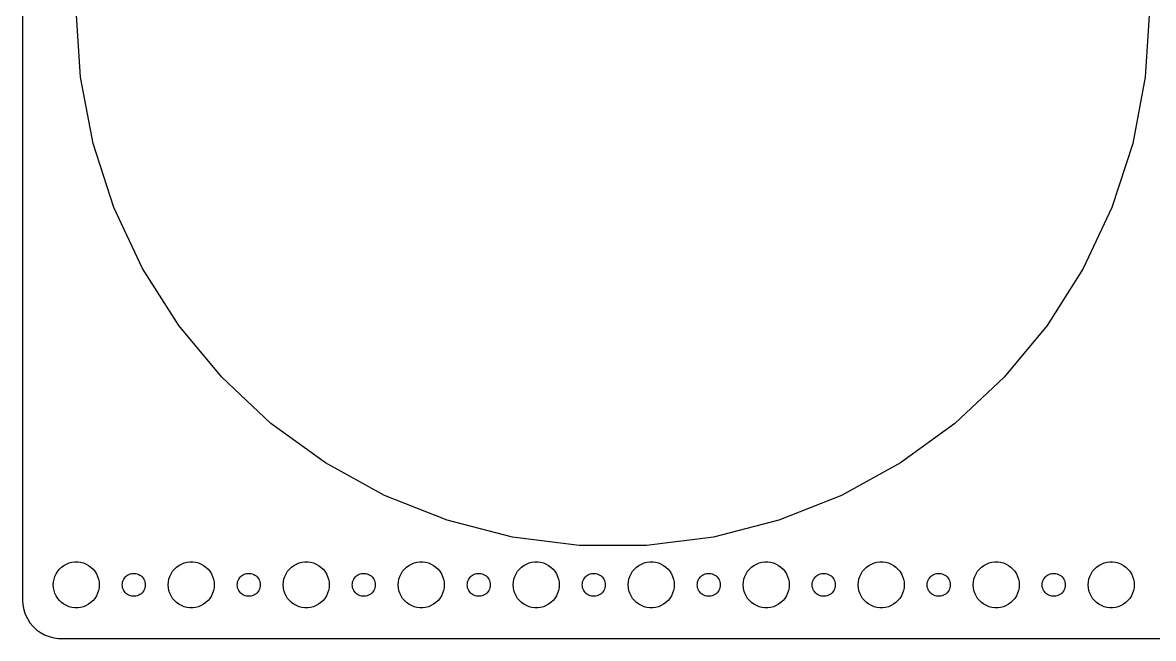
# Model space of a CAD drawing. Header units: metres. Extents: x -150 to 150, y -82 to 82.
# Drawn here: x -149.5 to -2, y -82 to -1.6 of the extents above; entities that cross this region are included whole.
import ezdxf

# ---------------------------------------------------------------- set-up
doc = ezdxf.new("R2010")
doc.units = ezdxf.units.M

msp = doc.modelspace()

# ---------------------------------------------------------------- linework, layer by layer
for p, q in [((-149.5, 77), (-149.5, -77)), ((-141.948, -8.77332), (-142.5, 0)), ((-2.5, 0), (-3.05196, -8.77332)), ((-140.301, -17.4083), (-141.948, -8.77332)), ((-3.05196, -8.77332), (-4.69917, -17.4083)), ((-137.584, -25.7687), (-140.301, -17.4083)), ((-4.69917, -17.4083), (-7.41563, -25.7687)), ((-133.841, -33.7227), (-137.584, -25.7687)), ((-7.41563, -25.7687), (-11.1585, -33.7227)), ((-129.131, -41.145), (-133.841, -33.7227)), ((-11.1585, -33.7227), (-15.8688, -41.145)), ((-123.528, -47.9183), (-129.131, -41.145)), ((-15.8688, -41.145), (-21.4722, -47.9183)), ((-117.12, -53.9359), (-123.528, -47.9183)), ((-21.4722, -47.9183), (-27.8803, -53.9359)), ((-110.008, -59.103), (-117.12, -53.9359)), ((-27.8803, -53.9359), (-34.9921, -59.103)), ((-102.305, -63.3379), (-110.008, -59.103)), ((-34.9921, -59.103), (-42.6954, -63.3379)), ((-94.1312, -66.574), (-102.305, -63.3379)), ((-42.6954, -63.3379), (-50.8688, -66.574)), ((-85.6167, -68.7601), (-94.1312, -66.574)), ((-50.8688, -66.574), (-59.3833, -68.7601)), ((-76.8953, -69.8619), (-85.6167, -68.7601)), ((-59.3833, -68.7601), (-68.1047, -69.8619)), ((-68.1047, -69.8619), (-76.8953, -69.8619)), ((-143.777, -72.2855), (-143.427, -72.1468)), ((-143.427, -72.1468), (-143.062, -72.0531)), ((-143.062, -72.0531), (-142.688, -72.0059)), ((-142.688, -72.0059), (-142.312, -72.0059)), ((-142.312, -72.0059), (-141.938, -72.0531)), ((-141.938, -72.0531), (-141.573, -72.1468)), ((-141.573, -72.1468), (-141.223, -72.2855)), ((-128.777, -72.2855), (-128.427, -72.1468)), ((-128.427, -72.1468), (-128.062, -72.0531)), ((-128.062, -72.0531), (-127.688, -72.0059)), ((-127.688, -72.0059), (-127.312, -72.0059)), ((-127.312, -72.0059), (-126.938, -72.0531)), ((-126.938, -72.0531), (-126.573, -72.1468)), ((-126.573, -72.1468), (-126.223, -72.2855)), ((-113.777, -72.2855), (-113.427, -72.1468)), ((-113.427, -72.1468), (-113.062, -72.0531)), ((-113.062, -72.0531), (-112.688, -72.0059)), ((-112.688, -72.0059), (-112.312, -72.0059)), ((-112.312, -72.0059), (-111.938, -72.0531)), ((-111.938, -72.0531), (-111.573, -72.1468)), ((-111.573, -72.1468), (-111.223, -72.2855)), ((-98.7773, -72.2855), (-98.427, -72.1468)), ((-98.427, -72.1468), (-98.0621, -72.0531)), ((-98.0621, -72.0531), (-97.6884, -72.0059)), ((-97.6884, -72.0059), (-97.3116, -72.0059)), ((-97.3116, -72.0059), (-96.9379, -72.0531)), ((-96.9379, -72.0531), (-96.573, -72.1468)), ((-96.573, -72.1468), (-96.2227, -72.2855)), ((-83.7773, -72.2855), (-83.427, -72.1468)), ((-83.427, -72.1468), (-83.0621, -72.0531)), ((-83.0621, -72.0531), (-82.6884, -72.0059)), ((-82.6884, -72.0059), (-82.3116, -72.0059)), ((-82.3116, -72.0059), (-81.9379, -72.0531)), ((-81.9379, -72.0531), (-81.573, -72.1468)), ((-81.573, -72.1468), (-81.2227, -72.2855)), ((-68.7773, -72.2855), (-68.427, -72.1468)), ((-68.427, -72.1468), (-68.0621, -72.0531)), ((-68.0621, -72.0531), (-67.6884, -72.0059)), ((-67.6884, -72.0059), (-67.3116, -72.0059)), ((-67.3116, -72.0059), (-66.9379, -72.0531)), ((-66.9379, -72.0531), (-66.573, -72.1468)), ((-66.573, -72.1468), (-66.2227, -72.2855)), ((-53.7773, -72.2855), (-53.427, -72.1468)), ((-53.427, -72.1468), (-53.0621, -72.0531)), ((-53.0621, -72.0531), (-52.6884, -72.0059)), ((-52.6884, -72.0059), (-52.3116, -72.0059)), ((-52.3116, -72.0059), (-51.9379, -72.0531)), ((-51.9379, -72.0531), (-51.5729, -72.1468)), ((-51.5729, -72.1468), (-51.2227, -72.2855)), ((-38.7773, -72.2855), (-38.427, -72.1468)), ((-38.427, -72.1468), (-38.0621, -72.0531)), ((-38.0621, -72.0531), (-37.6884, -72.0059)), ((-37.6884, -72.0059), (-37.3116, -72.0059)), ((-37.3116, -72.0059), (-36.9379, -72.0531)), ((-36.9379, -72.0531), (-36.5729, -72.1468)), ((-36.5729, -72.1468), (-36.2227, -72.2855)), ((-23.7773, -72.2855), (-23.427, -72.1468)), ((-23.427, -72.1468), (-23.0621, -72.0531)), ((-23.0621, -72.0531), (-22.6884, -72.0059)), ((-22.6884, -72.0059), (-22.3116, -72.0059)), ((-22.3116, -72.0059), (-21.9379, -72.0531)), ((-21.9379, -72.0531), (-21.5729, -72.1468)), ((-21.5729, -72.1468), (-21.2227, -72.2855)), ((-8.77733, -72.2855), (-8.42705, -72.1468)), ((-8.42705, -72.1468), (-8.06213, -72.0531)), ((-8.06213, -72.0531), (-7.68837, -72.0059)), ((-7.68837, -72.0059), (-7.31161, -72.0059)), ((-7.31161, -72.0059), (-6.93785, -72.0531)), ((-6.93785, -72.0531), (-6.57294, -72.1468)), ((-6.57294, -72.1468), (-6.22266, -72.2855)), ((-145.289, -73.8956), (-145.129, -73.5547)), ((-145.129, -73.5547), (-144.927, -73.2366)), ((-144.927, -73.2366), (-144.687, -72.9464)), ((-144.687, -72.9464), (-144.412, -72.6885)), ((-144.412, -72.6885), (-144.107, -72.467)), ((-144.107, -72.467), (-143.777, -72.2855)), ((-141.223, -72.2855), (-140.893, -72.467)), ((-140.893, -72.467), (-140.588, -72.6885)), ((-140.588, -72.6885), (-140.313, -72.9464)), ((-140.313, -72.9464), (-140.073, -73.2366)), ((-140.073, -73.2366), (-139.871, -73.5547)), ((-139.871, -73.5547), (-139.711, -73.8956)), ((-135.956, -73.8442), (-135.804, -73.7335)), ((-135.804, -73.7335), (-135.639, -73.6428)), ((-135.639, -73.6428), (-135.464, -73.5734)), ((-135.464, -73.5734), (-135.281, -73.5266)), ((-135.281, -73.5266), (-135.094, -73.503)), ((-135.094, -73.503), (-134.906, -73.503)), ((-134.906, -73.503), (-134.719, -73.5266)), ((-134.719, -73.5266), (-134.536, -73.5734)), ((-134.536, -73.5734), (-134.361, -73.6428)), ((-134.361, -73.6428), (-134.196, -73.7335)), ((-134.196, -73.7335), (-134.044, -73.8442)), ((-130.289, -73.8956), (-130.129, -73.5547)), ((-130.129, -73.5547), (-129.927, -73.2366)), ((-129.927, -73.2366), (-129.687, -72.9464)), ((-129.687, -72.9464), (-129.412, -72.6885)), ((-129.412, -72.6885), (-129.107, -72.467)), ((-129.107, -72.467), (-128.777, -72.2855)), ((-126.223, -72.2855), (-125.893, -72.467)), ((-125.893, -72.467), (-125.588, -72.6885)), ((-125.588, -72.6885), (-125.313, -72.9464)), ((-125.313, -72.9464), (-125.073, -73.2366)), ((-125.073, -73.2366), (-124.871, -73.5547)), ((-124.871, -73.5547), (-124.711, -73.8956)), ((-120.956, -73.8442), (-120.804, -73.7335)), ((-120.804, -73.7335), (-120.639, -73.6428)), ((-120.639, -73.6428), (-120.464, -73.5734)), ((-120.464, -73.5734), (-120.281, -73.5266)), ((-120.281, -73.5266), (-120.094, -73.503)), ((-120.094, -73.503), (-119.906, -73.503)), ((-119.906, -73.503), (-119.719, -73.5266)), ((-119.719, -73.5266), (-119.536, -73.5734)), ((-119.536, -73.5734), (-119.361, -73.6428)), ((-119.361, -73.6428), (-119.196, -73.7335)), ((-119.196, -73.7335), (-119.044, -73.8442)), ((-115.289, -73.8956), (-115.129, -73.5547)), ((-115.129, -73.5547), (-114.927, -73.2366)), ((-114.927, -73.2366), (-114.687, -72.9464)), ((-114.687, -72.9464), (-114.412, -72.6885)), ((-114.412, -72.6885), (-114.107, -72.467)), ((-114.107, -72.467), (-113.777, -72.2855)), ((-111.223, -72.2855), (-110.893, -72.467)), ((-110.893, -72.467), (-110.588, -72.6885)), ((-110.588, -72.6885), (-110.313, -72.9464)), ((-110.313, -72.9464), (-110.073, -73.2366)), ((-110.073, -73.2366), (-109.871, -73.5547)), ((-109.871, -73.5547), (-109.711, -73.8956)), ((-105.956, -73.8442), (-105.804, -73.7335)), ((-105.804, -73.7335), (-105.639, -73.6428)), ((-105.639, -73.6428), (-105.464, -73.5734)), ((-105.464, -73.5734), (-105.281, -73.5266)), ((-105.281, -73.5266), (-105.094, -73.503)), ((-105.094, -73.503), (-104.906, -73.503)), ((-104.906, -73.503), (-104.719, -73.5266)), ((-104.719, -73.5266), (-104.536, -73.5734)), ((-104.536, -73.5734), (-104.361, -73.6428)), ((-104.361, -73.6428), (-104.196, -73.7335)), ((-104.196, -73.7335), (-104.044, -73.8442)), ((-100.289, -73.8956), (-100.129, -73.5547)), ((-100.129, -73.5547), (-99.927, -73.2366)), ((-99.927, -73.2366), (-99.6869, -72.9464)), ((-99.6869, -72.9464), (-99.4123, -72.6885)), ((-99.4123, -72.6885), (-99.1075, -72.467)), ((-99.1075, -72.467), (-98.7773, -72.2855)), ((-96.2227, -72.2855), (-95.8925, -72.467)), ((-95.8925, -72.467), (-95.5877, -72.6885)), ((-95.5877, -72.6885), (-95.3131, -72.9464)), ((-95.3131, -72.9464), (-95.073, -73.2366)), ((-95.073, -73.2366), (-94.8711, -73.5547)), ((-94.8711, -73.5547), (-94.7107, -73.8956)), ((-90.9561, -73.8442), (-90.8037, -73.7335)), ((-90.8037, -73.7335), (-90.6387, -73.6428)), ((-90.6387, -73.6428), (-90.4635, -73.5734)), ((-90.4635, -73.5734), (-90.2811, -73.5266)), ((-90.2811, -73.5266), (-90.0942, -73.503)), ((-90.0942, -73.503), (-89.9058, -73.503)), ((-89.9058, -73.503), (-89.7189, -73.5266)), ((-89.7189, -73.5266), (-89.5365, -73.5734)), ((-89.5365, -73.5734), (-89.3613, -73.6428)), ((-89.3613, -73.6428), (-89.1963, -73.7335)), ((-89.1963, -73.7335), (-89.0439, -73.8442)), ((-85.2893, -73.8956), (-85.1289, -73.5547)), ((-85.1289, -73.5547), (-84.927, -73.2366)), ((-84.927, -73.2366), (-84.6869, -72.9464)), ((-84.6869, -72.9464), (-84.4123, -72.6885)), ((-84.4123, -72.6885), (-84.1075, -72.467)), ((-84.1075, -72.467), (-83.7773, -72.2855)), ((-81.2227, -72.2855), (-80.8925, -72.467)), ((-80.8925, -72.467), (-80.5877, -72.6885)), ((-80.5877, -72.6885), (-80.3131, -72.9464)), ((-80.3131, -72.9464), (-80.073, -73.2366)), ((-80.073, -73.2366), (-79.8711, -73.5547)), ((-79.8711, -73.5547), (-79.7107, -73.8956)), ((-75.9561, -73.8442), (-75.8037, -73.7335)), ((-75.8037, -73.7335), (-75.6387, -73.6428)), ((-75.6387, -73.6428), (-75.4635, -73.5734)), ((-75.4635, -73.5734), (-75.2811, -73.5266)), ((-75.2811, -73.5266), (-75.0942, -73.503)), ((-75.0942, -73.503), (-74.9058, -73.503)), ((-74.9058, -73.503), (-74.7189, -73.5266)), ((-74.7189, -73.5266), (-74.5365, -73.5734)), ((-74.5365, -73.5734), (-74.3613, -73.6428)), ((-74.3613, -73.6428), (-74.1963, -73.7335)), ((-74.1963, -73.7335), (-74.0439, -73.8442)), ((-70.2893, -73.8956), (-70.1289, -73.5547)), ((-70.1289, -73.5547), (-69.927, -73.2366)), ((-69.927, -73.2366), (-69.6869, -72.9464)), ((-69.6869, -72.9464), (-69.4123, -72.6885)), ((-69.4123, -72.6885), (-69.1075, -72.467)), ((-69.1075, -72.467), (-68.7773, -72.2855)), ((-66.2227, -72.2855), (-65.8925, -72.467)), ((-65.8925, -72.467), (-65.5877, -72.6885)), ((-65.5877, -72.6885), (-65.3131, -72.9464)), ((-65.3131, -72.9464), (-65.073, -73.2366)), ((-65.073, -73.2366), (-64.8711, -73.5547)), ((-64.8711, -73.5547), (-64.7107, -73.8956)), ((-60.9561, -73.8442), (-60.8037, -73.7335)), ((-60.8037, -73.7335), (-60.6387, -73.6428)), ((-60.6387, -73.6428), (-60.4635, -73.5734)), ((-60.4635, -73.5734), (-60.2811, -73.5266)), ((-60.2811, -73.5266), (-60.0942, -73.503)), ((-60.0942, -73.503), (-59.9058, -73.503)), ((-59.9058, -73.503), (-59.7189, -73.5266)), ((-59.7189, -73.5266), (-59.5365, -73.5734)), ((-59.5365, -73.5734), (-59.3613, -73.6428)), ((-59.3613, -73.6428), (-59.1963, -73.7335)), ((-59.1963, -73.7335), (-59.0439, -73.8442)), ((-55.2893, -73.8956), (-55.1289, -73.5547)), ((-55.1289, -73.5547), (-54.927, -73.2366)), ((-54.927, -73.2366), (-54.6869, -72.9464)), ((-54.6869, -72.9464), (-54.4123, -72.6885)), ((-54.4123, -72.6885), (-54.1075, -72.467)), ((-54.1075, -72.467), (-53.7773, -72.2855)), ((-51.2227, -72.2855), (-50.8925, -72.467)), ((-50.8925, -72.467), (-50.5877, -72.6885)), ((-50.5877, -72.6885), (-50.3131, -72.9464)), ((-50.3131, -72.9464), (-50.0729, -73.2366)), ((-50.0729, -73.2366), (-49.8711, -73.5547)), ((-49.8711, -73.5547), (-49.7107, -73.8956)), ((-45.9561, -73.8442), (-45.8037, -73.7335)), ((-45.8037, -73.7335), (-45.6387, -73.6428)), ((-45.6387, -73.6428), (-45.4635, -73.5734)), ((-45.4635, -73.5734), (-45.2811, -73.5266)), ((-45.2811, -73.5266), (-45.0942, -73.503)), ((-45.0942, -73.503), (-44.9058, -73.503)), ((-44.9058, -73.503), (-44.7189, -73.5266)), ((-44.7189, -73.5266), (-44.5365, -73.5734)), ((-44.5365, -73.5734), (-44.3613, -73.6428)), ((-44.3613, -73.6428), (-44.1963, -73.7335)), ((-44.1963, -73.7335), (-44.0439, -73.8442)), ((-40.2893, -73.8956), (-40.1289, -73.5547)), ((-40.1289, -73.5547), (-39.927, -73.2366)), ((-39.927, -73.2366), (-39.6869, -72.9464)), ((-39.6869, -72.9464), (-39.4123, -72.6885)), ((-39.4123, -72.6885), (-39.1075, -72.467)), ((-39.1075, -72.467), (-38.7773, -72.2855)), ((-36.2227, -72.2855), (-35.8925, -72.467)), ((-35.8925, -72.467), (-35.5877, -72.6885)), ((-35.5877, -72.6885), (-35.3131, -72.9464)), ((-35.3131, -72.9464), (-35.0729, -73.2366)), ((-35.0729, -73.2366), (-34.8711, -73.5547)), ((-34.8711, -73.5547), (-34.7107, -73.8956)), ((-30.9561, -73.8442), (-30.8037, -73.7335)), ((-30.8037, -73.7335), (-30.6387, -73.6428)), ((-30.6387, -73.6428), (-30.4635, -73.5734)), ((-30.4635, -73.5734), (-30.2811, -73.5266)), ((-30.2811, -73.5266), (-30.0942, -73.503)), ((-30.0942, -73.503), (-29.9058, -73.503)), ((-29.9058, -73.503), (-29.7189, -73.5266)), ((-29.7189, -73.5266), (-29.5365, -73.5734)), ((-29.5365, -73.5734), (-29.3613, -73.6428)), ((-29.3613, -73.6428), (-29.1963, -73.7335)), ((-29.1963, -73.7335), (-29.0439, -73.8442)), ((-25.2893, -73.8956), (-25.1289, -73.5547)), ((-25.1289, -73.5547), (-24.927, -73.2366)), ((-24.927, -73.2366), (-24.6869, -72.9464)), ((-24.6869, -72.9464), (-24.4123, -72.6885)), ((-24.4123, -72.6885), (-24.1075, -72.467)), ((-24.1075, -72.467), (-23.7773, -72.2855)), ((-21.2227, -72.2855), (-20.8925, -72.467)), ((-20.8925, -72.467), (-20.5877, -72.6885)), ((-20.5877, -72.6885), (-20.3131, -72.9464)), ((-20.3131, -72.9464), (-20.0729, -73.2366)), ((-20.0729, -73.2366), (-19.8711, -73.5547)), ((-19.8711, -73.5547), (-19.7107, -73.8956)), ((-15.9561, -73.8442), (-15.8037, -73.7335)), ((-15.8037, -73.7335), (-15.6387, -73.6428)), ((-15.6387, -73.6428), (-15.4635, -73.5734)), ((-15.4635, -73.5734), (-15.2811, -73.5266)), ((-15.2811, -73.5266), (-15.0942, -73.503)), ((-15.0942, -73.503), (-14.9058, -73.503)), ((-14.9058, -73.503), (-14.7189, -73.5266)), ((-14.7189, -73.5266), (-14.5365, -73.5734)), ((-14.5365, -73.5734), (-14.3613, -73.6428)), ((-14.3613, -73.6428), (-14.1963, -73.7335)), ((-14.1963, -73.7335), (-14.0439, -73.8442)), ((-10.2893, -73.8956), (-10.1289, -73.5547)), ((-10.1289, -73.5547), (-9.92705, -73.2366)), ((-9.92705, -73.2366), (-9.6869, -72.9464)), ((-9.6869, -72.9464), (-9.41226, -72.6885)), ((-9.41226, -72.6885), (-9.10747, -72.467)), ((-9.10747, -72.467), (-8.77733, -72.2855)), ((-6.22266, -72.2855), (-5.89252, -72.467)), ((-5.89252, -72.467), (-5.58772, -72.6885)), ((-5.58772, -72.6885), (-5.31308, -72.9464)), ((-5.31308, -72.9464), (-5.07294, -73.2366)), ((-5.07294, -73.2366), (-4.87108, -73.5547)), ((-4.87108, -73.5547), (-4.71066, -73.8956)), ((-145.5, -75), (-145.476, -74.624)), ((-145.476, -75.376), (-145.5, -75)), ((-145.476, -74.624), (-145.406, -74.2539)), ((-145.406, -74.2539), (-145.289, -73.8956)), ((-139.711, -73.8956), (-139.594, -74.2539)), ((-139.594, -74.2539), (-139.524, -74.624)), ((-139.524, -74.624), (-139.5, -75)), ((-139.5, -75), (-139.524, -75.376)), ((-136.5, -75), (-136.488, -74.812)), ((-136.488, -75.188), (-136.5, -75)), ((-136.488, -74.812), (-136.453, -74.627)), ((-136.453, -75.373), (-136.488, -75.188)), ((-136.453, -74.627), (-136.395, -74.4478)), ((-136.395, -74.4478), (-136.314, -74.2774)), ((-136.314, -74.2774), (-136.214, -74.1183)), ((-136.214, -74.1183), (-136.093, -73.9732)), ((-136.093, -73.9732), (-135.956, -73.8442)), ((-134.044, -73.8442), (-133.907, -73.9732)), ((-133.907, -73.9732), (-133.786, -74.1183)), ((-133.786, -74.1183), (-133.686, -74.2774)), ((-133.686, -74.2774), (-133.605, -74.4478)), ((-133.605, -74.4478), (-133.547, -74.627)), ((-133.547, -74.627), (-133.512, -74.812)), ((-133.512, -75.188), (-133.547, -75.373)), ((-133.512, -74.812), (-133.5, -75)), ((-133.5, -75), (-133.512, -75.188)), ((-130.5, -75), (-130.476, -74.624)), ((-130.476, -75.376), (-130.5, -75)), ((-130.476, -74.624), (-130.406, -74.2539)), ((-130.406, -74.2539), (-130.289, -73.8956)), ((-124.711, -73.8956), (-124.594, -74.2539)), ((-124.594, -74.2539), (-124.524, -74.624)), ((-124.524, -74.624), (-124.5, -75)), ((-124.5, -75), (-124.524, -75.376)), ((-121.5, -75), (-121.488, -74.812)), ((-121.488, -75.188), (-121.5, -75)), ((-121.488, -74.812), (-121.453, -74.627)), ((-121.453, -75.373), (-121.488, -75.188)), ((-121.453, -74.627), (-121.395, -74.4478)), ((-121.395, -74.4478), (-121.314, -74.2774)), ((-121.314, -74.2774), (-121.214, -74.1183)), ((-121.214, -74.1183), (-121.093, -73.9732)), ((-121.093, -73.9732), (-120.956, -73.8442)), ((-119.044, -73.8442), (-118.907, -73.9732)), ((-118.907, -73.9732), (-118.786, -74.1183)), ((-118.786, -74.1183), (-118.686, -74.2774)), ((-118.686, -74.2774), (-118.605, -74.4478)), ((-118.605, -74.4478), (-118.547, -74.627)), ((-118.547, -74.627), (-118.512, -74.812)), ((-118.512, -75.188), (-118.547, -75.373)), ((-118.512, -74.812), (-118.5, -75)), ((-118.5, -75), (-118.512, -75.188)), ((-115.5, -75), (-115.476, -74.624)), ((-115.476, -75.376), (-115.5, -75)), ((-115.476, -74.624), (-115.406, -74.2539)), ((-115.406, -74.2539), (-115.289, -73.8956)), ((-109.711, -73.8956), (-109.594, -74.2539)), ((-109.594, -74.2539), (-109.524, -74.624)), ((-109.524, -74.624), (-109.5, -75)), ((-109.5, -75), (-109.524, -75.376)), ((-106.5, -75), (-106.488, -74.812)), ((-106.488, -75.188), (-106.5, -75)), ((-106.488, -74.812), (-106.453, -74.627)), ((-106.453, -75.373), (-106.488, -75.188)), ((-106.453, -74.627), (-106.395, -74.4478)), ((-106.395, -74.4478), (-106.314, -74.2774)), ((-106.314, -74.2774), (-106.214, -74.1183)), ((-106.214, -74.1183), (-106.093, -73.9732)), ((-106.093, -73.9732), (-105.956, -73.8442)), ((-104.044, -73.8442), (-103.907, -73.9732)), ((-103.907, -73.9732), (-103.786, -74.1183)), ((-103.786, -74.1183), (-103.686, -74.2774)), ((-103.686, -74.2774), (-103.605, -74.4478)), ((-103.605, -74.4478), (-103.547, -74.627)), ((-103.547, -74.627), (-103.512, -74.812)), ((-103.512, -75.188), (-103.547, -75.373)), ((-103.512, -74.812), (-103.5, -75)), ((-103.5, -75), (-103.512, -75.188)), ((-100.5, -75), (-100.476, -74.624)), ((-100.476, -75.376), (-100.5, -75)), ((-100.476, -74.624), (-100.406, -74.2539)), ((-100.406, -74.2539), (-100.289, -73.8956)), ((-94.7107, -73.8956), (-94.5943, -74.2539)), ((-94.5943, -74.2539), (-94.5237, -74.624)), ((-94.5237, -74.624), (-94.5, -75)), ((-94.5, -75), (-94.5237, -75.376)), ((-91.5, -75), (-91.4882, -74.812)), ((-91.4882, -75.188), (-91.5, -75)), ((-91.4882, -74.812), (-91.4529, -74.627)), ((-91.4529, -75.373), (-91.4882, -75.188)), ((-91.4529, -74.627), (-91.3947, -74.4478)), ((-91.3947, -74.4478), (-91.3145, -74.2774)), ((-91.3145, -74.2774), (-91.2135, -74.1183)), ((-91.2135, -74.1183), (-91.0934, -73.9732)), ((-91.0934, -73.9732), (-90.9561, -73.8442)), ((-89.0439, -73.8442), (-88.9065, -73.9732)), ((-88.9065, -73.9732), (-88.7865, -74.1183)), ((-88.7865, -74.1183), (-88.6855, -74.2774)), ((-88.6855, -74.2774), (-88.6053, -74.4478)), ((-88.6053, -74.4478), (-88.5471, -74.627)), ((-88.5471, -74.627), (-88.5118, -74.812)), ((-88.5118, -75.188), (-88.5471, -75.373)), ((-88.5118, -74.812), (-88.5, -75)), ((-88.5, -75), (-88.5118, -75.188)), ((-85.5, -75), (-85.4763, -74.624)), ((-85.4763, -75.376), (-85.5, -75)), ((-85.4763, -74.624), (-85.4057, -74.2539)), ((-85.4057, -74.2539), (-85.2893, -73.8956)), ((-79.7107, -73.8956), (-79.5943, -74.2539)), ((-79.5943, -74.2539), (-79.5237, -74.624)), ((-79.5237, -74.624), (-79.5, -75)), ((-79.5, -75), (-79.5237, -75.376)), ((-76.5, -75), (-76.4882, -74.812)), ((-76.4882, -75.188), (-76.5, -75)), ((-76.4882, -74.812), (-76.4529, -74.627)), ((-76.4529, -75.373), (-76.4882, -75.188)), ((-76.4529, -74.627), (-76.3947, -74.4478)), ((-76.3947, -74.4478), (-76.3145, -74.2774)), ((-76.3145, -74.2774), (-76.2135, -74.1183)), ((-76.2135, -74.1183), (-76.0934, -73.9732)), ((-76.0934, -73.9732), (-75.9561, -73.8442)), ((-74.0439, -73.8442), (-73.9065, -73.9732)), ((-73.9065, -73.9732), (-73.7865, -74.1183)), ((-73.7865, -74.1183), (-73.6855, -74.2774)), ((-73.6855, -74.2774), (-73.6053, -74.4478)), ((-73.6053, -74.4478), (-73.5471, -74.627)), ((-73.5471, -74.627), (-73.5118, -74.812)), ((-73.5118, -75.188), (-73.5471, -75.373)), ((-73.5118, -74.812), (-73.5, -75)), ((-73.5, -75), (-73.5118, -75.188)), ((-70.5, -75), (-70.4763, -74.624)), ((-70.4763, -75.376), (-70.5, -75)), ((-70.4763, -74.624), (-70.4057, -74.2539)), ((-70.4057, -74.2539), (-70.2893, -73.8956)), ((-64.7107, -73.8956), (-64.5943, -74.2539)), ((-64.5943, -74.2539), (-64.5237, -74.624)), ((-64.5237, -74.624), (-64.5, -75)), ((-64.5, -75), (-64.5237, -75.376)), ((-61.5, -75), (-61.4882, -74.812)), ((-61.4882, -75.188), (-61.5, -75)), ((-61.4882, -74.812), (-61.4529, -74.627)), ((-61.4529, -75.373), (-61.4882, -75.188)), ((-61.4529, -74.627), (-61.3947, -74.4478)), ((-61.3947, -74.4478), (-61.3145, -74.2774)), ((-61.3145, -74.2774), (-61.2135, -74.1183)), ((-61.2135, -74.1183), (-61.0934, -73.9732)), ((-61.0934, -73.9732), (-60.9561, -73.8442)), ((-59.0439, -73.8442), (-58.9065, -73.9732)), ((-58.9065, -73.9732), (-58.7865, -74.1183)), ((-58.7865, -74.1183), (-58.6855, -74.2774)), ((-58.6855, -74.2774), (-58.6053, -74.4478)), ((-58.6053, -74.4478), (-58.5471, -74.627)), ((-58.5471, -74.627), (-58.5118, -74.812)), ((-58.5118, -75.188), (-58.5471, -75.373)), ((-58.5118, -74.812), (-58.5, -75)), ((-58.5, -75), (-58.5118, -75.188)), ((-55.5, -75), (-55.4763, -74.624)), ((-55.4763, -75.376), (-55.5, -75)), ((-55.4763, -74.624), (-55.4057, -74.2539)), ((-55.4057, -74.2539), (-55.2893, -73.8956)), ((-49.7107, -73.8956), (-49.5942, -74.2539)), ((-49.5942, -74.2539), (-49.5237, -74.624)), ((-49.5237, -74.624), (-49.5, -75)), ((-49.5, -75), (-49.5237, -75.376)), ((-46.5, -75), (-46.4882, -74.812)), ((-46.4882, -75.188), (-46.5, -75)), ((-46.4882, -74.812), (-46.4529, -74.627)), ((-46.4529, -75.373), (-46.4882, -75.188)), ((-46.4529, -74.627), (-46.3947, -74.4478)), ((-46.3947, -74.4478), (-46.3145, -74.2774)), ((-46.3145, -74.2774), (-46.2135, -74.1183)), ((-46.2135, -74.1183), (-46.0934, -73.9732)), ((-46.0934, -73.9732), (-45.9561, -73.8442)), ((-44.0439, -73.8442), (-43.9065, -73.9732)), ((-43.9065, -73.9732), (-43.7865, -74.1183)), ((-43.7865, -74.1183), (-43.6855, -74.2774)), ((-43.6855, -74.2774), (-43.6053, -74.4478)), ((-43.6053, -74.4478), (-43.5471, -74.627)), ((-43.5471, -74.627), (-43.5118, -74.812)), ((-43.5118, -75.188), (-43.5471, -75.373)), ((-43.5118, -74.812), (-43.5, -75)), ((-43.5, -75), (-43.5118, -75.188)), ((-40.5, -75), (-40.4763, -74.624)), ((-40.4763, -75.376), (-40.5, -75)), ((-40.4763, -74.624), (-40.4057, -74.2539)), ((-40.4057, -74.2539), (-40.2893, -73.8956)), ((-34.7107, -73.8956), (-34.5942, -74.2539)), ((-34.5942, -74.2539), (-34.5237, -74.624)), ((-34.5237, -74.624), (-34.5, -75)), ((-34.5, -75), (-34.5237, -75.376)), ((-31.5, -75), (-31.4882, -74.812)), ((-31.4882, -75.188), (-31.5, -75)), ((-31.4882, -74.812), (-31.4529, -74.627)), ((-31.4529, -75.373), (-31.4882, -75.188)), ((-31.4529, -74.627), (-31.3947, -74.4478)), ((-31.3947, -74.4478), (-31.3145, -74.2774)), ((-31.3145, -74.2774), (-31.2135, -74.1183)), ((-31.2135, -74.1183), (-31.0934, -73.9732)), ((-31.0934, -73.9732), (-30.9561, -73.8442)), ((-29.0439, -73.8442), (-28.9065, -73.9732)), ((-28.9065, -73.9732), (-28.7865, -74.1183)), ((-28.7865, -74.1183), (-28.6855, -74.2774)), ((-28.6855, -74.2774), (-28.6053, -74.4478)), ((-28.6053, -74.4478), (-28.5471, -74.627)), ((-28.5471, -74.627), (-28.5118, -74.812)), ((-28.5118, -75.188), (-28.5471, -75.373)), ((-28.5118, -74.812), (-28.5, -75)), ((-28.5, -75), (-28.5118, -75.188)), ((-25.5, -75), (-25.4763, -74.624)), ((-25.4763, -75.376), (-25.5, -75)), ((-25.4763, -74.624), (-25.4057, -74.2539)), ((-25.4057, -74.2539), (-25.2893, -73.8956)), ((-19.7107, -73.8956), (-19.5942, -74.2539)), ((-19.5942, -74.2539), (-19.5237, -74.624)), ((-19.5237, -74.624), (-19.5, -75)), ((-19.5, -75), (-19.5237, -75.376)), ((-16.5, -75), (-16.4882, -74.812)), ((-16.4882, -75.188), (-16.5, -75)), ((-16.4882, -74.812), (-16.4529, -74.627)), ((-16.4529, -75.373), (-16.4882, -75.188)), ((-16.4529, -74.627), (-16.3947, -74.4478)), ((-16.3947, -74.4478), (-16.3145, -74.2774)), ((-16.3145, -74.2774), (-16.2135, -74.1183)), ((-16.2135, -74.1183), (-16.0934, -73.9732)), ((-16.0934, -73.9732), (-15.9561, -73.8442)), ((-14.0439, -73.8442), (-13.9065, -73.9732)), ((-13.9065, -73.9732), (-13.7865, -74.1183)), ((-13.7865, -74.1183), (-13.6855, -74.2774)), ((-13.6855, -74.2774), (-13.6053, -74.4478)), ((-13.6053, -74.4478), (-13.5471, -74.627)), ((-13.5471, -74.627), (-13.5118, -74.812)), ((-13.5118, -75.188), (-13.5471, -75.373)), ((-13.5118, -74.812), (-13.5, -75)), ((-13.5, -75), (-13.5118, -75.188)), ((-10.5, -75), (-10.4763, -74.624)), ((-10.4763, -75.376), (-10.5, -75)), ((-10.4763, -74.624), (-10.4057, -74.2539)), ((-10.4057, -74.2539), (-10.2893, -73.8956)), ((-4.71066, -73.8956), (-4.59424, -74.2539)), ((-4.59424, -74.2539), (-4.52365, -74.624)), ((-4.52365, -74.624), (-4.5, -75)), ((-4.5, -75), (-4.52365, -75.376)), ((-145.406, -75.7461), (-145.476, -75.376)), ((-145.289, -76.1044), (-145.406, -75.7461)), ((-145.129, -76.4453), (-145.289, -76.1044)), ((-144.927, -76.7634), (-145.129, -76.4453)), ((-139.871, -76.4453), (-140.073, -76.7634)), ((-139.711, -76.1044), (-139.871, -76.4453)), ((-139.594, -75.7461), (-139.711, -76.1044)), ((-139.524, -75.376), (-139.594, -75.7461)), ((-136.395, -75.5522), (-136.453, -75.373)), ((-136.314, -75.7226), (-136.395, -75.5522)), ((-136.214, -75.8817), (-136.314, -75.7226)), ((-136.093, -76.0268), (-136.214, -75.8817)), ((-135.956, -76.1558), (-136.093, -76.0268)), ((-135.804, -76.2665), (-135.956, -76.1558)), ((-135.639, -76.3572), (-135.804, -76.2665)), ((-135.464, -76.4266), (-135.639, -76.3572)), ((-135.281, -76.4734), (-135.464, -76.4266)), ((-135.094, -76.497), (-135.281, -76.4734)), ((-134.906, -76.497), (-135.094, -76.497)), ((-134.719, -76.4734), (-134.906, -76.497)), ((-134.536, -76.4266), (-134.719, -76.4734)), ((-134.361, -76.3572), (-134.536, -76.4266)), ((-134.196, -76.2665), (-134.361, -76.3572)), ((-134.044, -76.1558), (-134.196, -76.2665)), ((-133.907, -76.0268), (-134.044, -76.1558)), ((-133.786, -75.8817), (-133.907, -76.0268)), ((-133.686, -75.7226), (-133.786, -75.8817)), ((-133.605, -75.5522), (-133.686, -75.7226)), ((-133.547, -75.373), (-133.605, -75.5522)), ((-130.406, -75.7461), (-130.476, -75.376)), ((-130.289, -76.1044), (-130.406, -75.7461)), ((-130.129, -76.4453), (-130.289, -76.1044)), ((-129.927, -76.7634), (-130.129, -76.4453)), ((-124.871, -76.4453), (-125.073, -76.7634)), ((-124.711, -76.1044), (-124.871, -76.4453)), ((-124.594, -75.7461), (-124.711, -76.1044)), ((-124.524, -75.376), (-124.594, -75.7461)), ((-121.395, -75.5522), (-121.453, -75.373)), ((-121.314, -75.7226), (-121.395, -75.5522)), ((-121.214, -75.8817), (-121.314, -75.7226)), ((-121.093, -76.0268), (-121.214, -75.8817)), ((-120.956, -76.1558), (-121.093, -76.0268)), ((-120.804, -76.2665), (-120.956, -76.1558)), ((-120.639, -76.3572), (-120.804, -76.2665)), ((-120.464, -76.4266), (-120.639, -76.3572)), ((-120.281, -76.4734), (-120.464, -76.4266)), ((-120.094, -76.497), (-120.281, -76.4734)), ((-119.906, -76.497), (-120.094, -76.497)), ((-119.719, -76.4734), (-119.906, -76.497)), ((-119.536, -76.4266), (-119.719, -76.4734)), ((-119.361, -76.3572), (-119.536, -76.4266)), ((-119.196, -76.2665), (-119.361, -76.3572)), ((-119.044, -76.1558), (-119.196, -76.2665)), ((-118.907, -76.0268), (-119.044, -76.1558)), ((-118.786, -75.8817), (-118.907, -76.0268)), ((-118.686, -75.7226), (-118.786, -75.8817)), ((-118.605, -75.5522), (-118.686, -75.7226)), ((-118.547, -75.373), (-118.605, -75.5522)), ((-115.406, -75.7461), (-115.476, -75.376)), ((-115.289, -76.1044), (-115.406, -75.7461)), ((-115.129, -76.4453), (-115.289, -76.1044)), ((-114.927, -76.7634), (-115.129, -76.4453)), ((-109.871, -76.4453), (-110.073, -76.7634)), ((-109.711, -76.1044), (-109.871, -76.4453)), ((-109.594, -75.7461), (-109.711, -76.1044)), ((-109.524, -75.376), (-109.594, -75.7461)), ((-106.395, -75.5522), (-106.453, -75.373)), ((-106.314, -75.7226), (-106.395, -75.5522)), ((-106.214, -75.8817), (-106.314, -75.7226)), ((-106.093, -76.0268), (-106.214, -75.8817)), ((-105.956, -76.1558), (-106.093, -76.0268)), ((-105.804, -76.2665), (-105.956, -76.1558)), ((-105.639, -76.3572), (-105.804, -76.2665)), ((-105.464, -76.4266), (-105.639, -76.3572)), ((-105.281, -76.4734), (-105.464, -76.4266)), ((-105.094, -76.497), (-105.281, -76.4734)), ((-104.906, -76.497), (-105.094, -76.497)), ((-104.719, -76.4734), (-104.906, -76.497)), ((-104.536, -76.4266), (-104.719, -76.4734)), ((-104.361, -76.3572), (-104.536, -76.4266)), ((-104.196, -76.2665), (-104.361, -76.3572)), ((-104.044, -76.1558), (-104.196, -76.2665)), ((-103.907, -76.0268), (-104.044, -76.1558)), ((-103.786, -75.8817), (-103.907, -76.0268)), ((-103.686, -75.7226), (-103.786, -75.8817)), ((-103.605, -75.5522), (-103.686, -75.7226)), ((-103.547, -75.373), (-103.605, -75.5522)), ((-100.406, -75.7461), (-100.476, -75.376)), ((-100.289, -76.1044), (-100.406, -75.7461)), ((-100.129, -76.4453), (-100.289, -76.1044)), ((-99.927, -76.7634), (-100.129, -76.4453)), ((-94.8711, -76.4453), (-95.073, -76.7634)), ((-94.7107, -76.1044), (-94.8711, -76.4453)), ((-94.5943, -75.7461), (-94.7107, -76.1044)), ((-94.5237, -75.376), (-94.5943, -75.7461)), ((-91.3947, -75.5522), (-91.4529, -75.373)), ((-91.3145, -75.7226), (-91.3947, -75.5522)), ((-91.2135, -75.8817), (-91.3145, -75.7226)), ((-91.0934, -76.0268), (-91.2135, -75.8817)), ((-90.9561, -76.1558), (-91.0934, -76.0268)), ((-90.8037, -76.2665), (-90.9561, -76.1558)), ((-90.6387, -76.3572), (-90.8037, -76.2665)), ((-90.4635, -76.4266), (-90.6387, -76.3572)), ((-90.2811, -76.4734), (-90.4635, -76.4266)), ((-90.0942, -76.497), (-90.2811, -76.4734)), ((-89.9058, -76.497), (-90.0942, -76.497)), ((-89.7189, -76.4734), (-89.9058, -76.497)), ((-89.5365, -76.4266), (-89.7189, -76.4734)), ((-89.3613, -76.3572), (-89.5365, -76.4266)), ((-89.1963, -76.2665), (-89.3613, -76.3572)), ((-89.0439, -76.1558), (-89.1963, -76.2665)), ((-88.9065, -76.0268), (-89.0439, -76.1558)), ((-88.7865, -75.8817), (-88.9065, -76.0268)), ((-88.6855, -75.7226), (-88.7865, -75.8817)), ((-88.6053, -75.5522), (-88.6855, -75.7226)), ((-88.5471, -75.373), (-88.6053, -75.5522)), ((-85.4057, -75.7461), (-85.4763, -75.376)), ((-85.2893, -76.1044), (-85.4057, -75.7461)), ((-85.1289, -76.4453), (-85.2893, -76.1044)), ((-84.927, -76.7634), (-85.1289, -76.4453)), ((-79.8711, -76.4453), (-80.073, -76.7634)), ((-79.7107, -76.1044), (-79.8711, -76.4453)), ((-79.5943, -75.7461), (-79.7107, -76.1044)), ((-79.5237, -75.376), (-79.5943, -75.7461)), ((-76.3947, -75.5522), (-76.4529, -75.373)), ((-76.3145, -75.7226), (-76.3947, -75.5522)), ((-76.2135, -75.8817), (-76.3145, -75.7226)), ((-76.0934, -76.0268), (-76.2135, -75.8817)), ((-75.9561, -76.1558), (-76.0934, -76.0268)), ((-75.8037, -76.2665), (-75.9561, -76.1558)), ((-75.6387, -76.3572), (-75.8037, -76.2665)), ((-75.4635, -76.4266), (-75.6387, -76.3572)), ((-75.2811, -76.4734), (-75.4635, -76.4266)), ((-75.0942, -76.497), (-75.2811, -76.4734)), ((-74.9058, -76.497), (-75.0942, -76.497)), ((-74.7189, -76.4734), (-74.9058, -76.497)), ((-74.5365, -76.4266), (-74.7189, -76.4734)), ((-74.3613, -76.3572), (-74.5365, -76.4266)), ((-74.1963, -76.2665), (-74.3613, -76.3572)), ((-74.0439, -76.1558), (-74.1963, -76.2665)), ((-73.9065, -76.0268), (-74.0439, -76.1558)), ((-73.7865, -75.8817), (-73.9065, -76.0268)), ((-73.6855, -75.7226), (-73.7865, -75.8817)), ((-73.6053, -75.5522), (-73.6855, -75.7226)), ((-73.5471, -75.373), (-73.6053, -75.5522)), ((-70.4057, -75.7461), (-70.4763, -75.376)), ((-70.2893, -76.1044), (-70.4057, -75.7461)), ((-70.1289, -76.4453), (-70.2893, -76.1044)), ((-69.927, -76.7634), (-70.1289, -76.4453)), ((-64.8711, -76.4453), (-65.073, -76.7634)), ((-64.7107, -76.1044), (-64.8711, -76.4453)), ((-64.5943, -75.7461), (-64.7107, -76.1044)), ((-64.5237, -75.376), (-64.5943, -75.7461)), ((-61.3947, -75.5522), (-61.4529, -75.373)), ((-61.3145, -75.7226), (-61.3947, -75.5522)), ((-61.2135, -75.8817), (-61.3145, -75.7226)), ((-61.0934, -76.0268), (-61.2135, -75.8817)), ((-60.9561, -76.1558), (-61.0934, -76.0268)), ((-60.8037, -76.2665), (-60.9561, -76.1558)), ((-60.6387, -76.3572), (-60.8037, -76.2665)), ((-60.4635, -76.4266), (-60.6387, -76.3572)), ((-60.2811, -76.4734), (-60.4635, -76.4266)), ((-60.0942, -76.497), (-60.2811, -76.4734)), ((-59.9058, -76.497), (-60.0942, -76.497)), ((-59.7189, -76.4734), (-59.9058, -76.497)), ((-59.5365, -76.4266), (-59.7189, -76.4734)), ((-59.3613, -76.3572), (-59.5365, -76.4266)), ((-59.1963, -76.2665), (-59.3613, -76.3572)), ((-59.0439, -76.1558), (-59.1963, -76.2665)), ((-58.9065, -76.0268), (-59.0439, -76.1558)), ((-58.7865, -75.8817), (-58.9065, -76.0268)), ((-58.6855, -75.7226), (-58.7865, -75.8817)), ((-58.6053, -75.5522), (-58.6855, -75.7226)), ((-58.5471, -75.373), (-58.6053, -75.5522)), ((-55.4057, -75.7461), (-55.4763, -75.376)), ((-55.2893, -76.1044), (-55.4057, -75.7461)), ((-55.1289, -76.4453), (-55.2893, -76.1044)), ((-54.927, -76.7634), (-55.1289, -76.4453)), ((-49.8711, -76.4453), (-50.0729, -76.7634)), ((-49.7107, -76.1044), (-49.8711, -76.4453)), ((-49.5942, -75.7461), (-49.7107, -76.1044)), ((-49.5237, -75.376), (-49.5942, -75.7461)), ((-46.3947, -75.5522), (-46.4529, -75.373)), ((-46.3145, -75.7226), (-46.3947, -75.5522)), ((-46.2135, -75.8817), (-46.3145, -75.7226)), ((-46.0934, -76.0268), (-46.2135, -75.8817)), ((-45.9561, -76.1558), (-46.0934, -76.0268)), ((-45.8037, -76.2665), (-45.9561, -76.1558)), ((-45.6387, -76.3572), (-45.8037, -76.2665)), ((-45.4635, -76.4266), (-45.6387, -76.3572)), ((-45.2811, -76.4734), (-45.4635, -76.4266)), ((-45.0942, -76.497), (-45.2811, -76.4734)), ((-44.9058, -76.497), (-45.0942, -76.497)), ((-44.7189, -76.4734), (-44.9058, -76.497)), ((-44.5365, -76.4266), (-44.7189, -76.4734)), ((-44.3613, -76.3572), (-44.5365, -76.4266)), ((-44.1963, -76.2665), (-44.3613, -76.3572)), ((-44.0439, -76.1558), (-44.1963, -76.2665)), ((-43.9065, -76.0268), (-44.0439, -76.1558)), ((-43.7865, -75.8817), (-43.9065, -76.0268)), ((-43.6855, -75.7226), (-43.7865, -75.8817)), ((-43.6053, -75.5522), (-43.6855, -75.7226)), ((-43.5471, -75.373), (-43.6053, -75.5522)), ((-40.4057, -75.7461), (-40.4763, -75.376)), ((-40.2893, -76.1044), (-40.4057, -75.7461)), ((-40.1289, -76.4453), (-40.2893, -76.1044)), ((-39.927, -76.7634), (-40.1289, -76.4453)), ((-34.8711, -76.4453), (-35.0729, -76.7634)), ((-34.7107, -76.1044), (-34.8711, -76.4453)), ((-34.5942, -75.7461), (-34.7107, -76.1044)), ((-34.5237, -75.376), (-34.5942, -75.7461)), ((-31.3947, -75.5522), (-31.4529, -75.373)), ((-31.3145, -75.7226), (-31.3947, -75.5522)), ((-31.2135, -75.8817), (-31.3145, -75.7226)), ((-31.0934, -76.0268), (-31.2135, -75.8817)), ((-30.9561, -76.1558), (-31.0934, -76.0268)), ((-30.8037, -76.2665), (-30.9561, -76.1558)), ((-30.6387, -76.3572), (-30.8037, -76.2665)), ((-30.4635, -76.4266), (-30.6387, -76.3572)), ((-30.2811, -76.4734), (-30.4635, -76.4266)), ((-30.0942, -76.497), (-30.2811, -76.4734)), ((-29.9058, -76.497), (-30.0942, -76.497)), ((-29.7189, -76.4734), (-29.9058, -76.497)), ((-29.5365, -76.4266), (-29.7189, -76.4734)), ((-29.3613, -76.3572), (-29.5365, -76.4266)), ((-29.1963, -76.2665), (-29.3613, -76.3572)), ((-29.0439, -76.1558), (-29.1963, -76.2665)), ((-28.9065, -76.0268), (-29.0439, -76.1558)), ((-28.7865, -75.8817), (-28.9065, -76.0268)), ((-28.6855, -75.7226), (-28.7865, -75.8817)), ((-28.6053, -75.5522), (-28.6855, -75.7226)), ((-28.5471, -75.373), (-28.6053, -75.5522)), ((-25.4057, -75.7461), (-25.4763, -75.376)), ((-25.2893, -76.1044), (-25.4057, -75.7461)), ((-25.1289, -76.4453), (-25.2893, -76.1044)), ((-24.927, -76.7634), (-25.1289, -76.4453)), ((-19.8711, -76.4453), (-20.0729, -76.7634)), ((-19.7107, -76.1044), (-19.8711, -76.4453)), ((-19.5942, -75.7461), (-19.7107, -76.1044)), ((-19.5237, -75.376), (-19.5942, -75.7461)), ((-16.3947, -75.5522), (-16.4529, -75.373)), ((-16.3145, -75.7226), (-16.3947, -75.5522)), ((-16.2135, -75.8817), (-16.3145, -75.7226)), ((-16.0934, -76.0268), (-16.2135, -75.8817)), ((-15.9561, -76.1558), (-16.0934, -76.0268)), ((-15.8037, -76.2665), (-15.9561, -76.1558)), ((-15.6387, -76.3572), (-15.8037, -76.2665)), ((-15.4635, -76.4266), (-15.6387, -76.3572)), ((-15.2811, -76.4734), (-15.4635, -76.4266)), ((-15.0942, -76.497), (-15.2811, -76.4734)), ((-14.9058, -76.497), (-15.0942, -76.497)), ((-14.7189, -76.4734), (-14.9058, -76.497)), ((-14.5365, -76.4266), (-14.7189, -76.4734)), ((-14.3613, -76.3572), (-14.5365, -76.4266)), ((-14.1963, -76.2665), (-14.3613, -76.3572)), ((-14.0439, -76.1558), (-14.1963, -76.2665)), ((-13.9065, -76.0268), (-14.0439, -76.1558)), ((-13.7865, -75.8817), (-13.9065, -76.0268)), ((-13.6855, -75.7226), (-13.7865, -75.8817)), ((-13.6053, -75.5522), (-13.6855, -75.7226)), ((-13.5471, -75.373), (-13.6053, -75.5522)), ((-10.4057, -75.7461), (-10.4763, -75.376)), ((-10.2893, -76.1044), (-10.4057, -75.7461)), ((-10.1289, -76.4453), (-10.2893, -76.1044)), ((-9.92705, -76.7634), (-10.1289, -76.4453)), ((-4.87108, -76.4453), (-5.07294, -76.7634)), ((-4.71066, -76.1044), (-4.87108, -76.4453)), ((-4.59424, -75.7461), (-4.71066, -76.1044)), ((-4.52365, -75.376), (-4.59424, -75.7461)), ((-149.5, -77), (-149.461, -77.6267)), ((-149.461, -77.6267), (-149.343, -78.2434)), ((-144.687, -77.0536), (-144.927, -76.7634)), ((-144.412, -77.3115), (-144.687, -77.0536)), ((-144.107, -77.533), (-144.412, -77.3115)), ((-143.777, -77.7145), (-144.107, -77.533)), ((-143.427, -77.8532), (-143.777, -77.7145)), ((-143.062, -77.9469), (-143.427, -77.8532)), ((-142.688, -77.9941), (-143.062, -77.9469)), ((-142.312, -77.9941), (-142.688, -77.9941)), ((-141.938, -77.9469), (-142.312, -77.9941)), ((-141.573, -77.8532), (-141.938, -77.9469)), ((-141.223, -77.7145), (-141.573, -77.8532)), ((-140.893, -77.533), (-141.223, -77.7145)), ((-140.588, -77.3115), (-140.893, -77.533)), ((-140.313, -77.0536), (-140.588, -77.3115)), ((-140.073, -76.7634), (-140.313, -77.0536)), ((-129.687, -77.0536), (-129.927, -76.7634)), ((-129.412, -77.3115), (-129.687, -77.0536)), ((-129.107, -77.533), (-129.412, -77.3115)), ((-128.777, -77.7145), (-129.107, -77.533)), ((-128.427, -77.8532), (-128.777, -77.7145)), ((-128.062, -77.9469), (-128.427, -77.8532)), ((-127.688, -77.9941), (-128.062, -77.9469)), ((-127.312, -77.9941), (-127.688, -77.9941)), ((-126.938, -77.9469), (-127.312, -77.9941)), ((-126.573, -77.8532), (-126.938, -77.9469)), ((-126.223, -77.7145), (-126.573, -77.8532)), ((-125.893, -77.533), (-126.223, -77.7145)), ((-125.588, -77.3115), (-125.893, -77.533)), ((-125.313, -77.0536), (-125.588, -77.3115)), ((-125.073, -76.7634), (-125.313, -77.0536)), ((-114.687, -77.0536), (-114.927, -76.7634)), ((-114.412, -77.3115), (-114.687, -77.0536)), ((-114.107, -77.533), (-114.412, -77.3115)), ((-113.777, -77.7145), (-114.107, -77.533)), ((-113.427, -77.8532), (-113.777, -77.7145)), ((-113.062, -77.9469), (-113.427, -77.8532)), ((-112.688, -77.9941), (-113.062, -77.9469)), ((-112.312, -77.9941), (-112.688, -77.9941)), ((-111.938, -77.9469), (-112.312, -77.9941)), ((-111.573, -77.8532), (-111.938, -77.9469)), ((-111.223, -77.7145), (-111.573, -77.8532)), ((-110.893, -77.533), (-111.223, -77.7145)), ((-110.588, -77.3115), (-110.893, -77.533)), ((-110.313, -77.0536), (-110.588, -77.3115)), ((-110.073, -76.7634), (-110.313, -77.0536)), ((-99.6869, -77.0536), (-99.927, -76.7634)), ((-99.4123, -77.3115), (-99.6869, -77.0536)), ((-99.1075, -77.533), (-99.4123, -77.3115)), ((-98.7773, -77.7145), (-99.1075, -77.533)), ((-98.427, -77.8532), (-98.7773, -77.7145)), ((-98.0621, -77.9469), (-98.427, -77.8532)), ((-97.6884, -77.9941), (-98.0621, -77.9469)), ((-97.3116, -77.9941), (-97.6884, -77.9941)), ((-96.9379, -77.9469), (-97.3116, -77.9941)), ((-96.573, -77.8532), (-96.9379, -77.9469)), ((-96.2227, -77.7145), (-96.573, -77.8532)), ((-95.8925, -77.533), (-96.2227, -77.7145)), ((-95.5877, -77.3115), (-95.8925, -77.533)), ((-95.3131, -77.0536), (-95.5877, -77.3115)), ((-95.073, -76.7634), (-95.3131, -77.0536)), ((-84.6869, -77.0536), (-84.927, -76.7634)), ((-84.4123, -77.3115), (-84.6869, -77.0536)), ((-84.1075, -77.533), (-84.4123, -77.3115)), ((-83.7773, -77.7145), (-84.1075, -77.533)), ((-83.427, -77.8532), (-83.7773, -77.7145)), ((-83.0621, -77.9469), (-83.427, -77.8532)), ((-82.6884, -77.9941), (-83.0621, -77.9469)), ((-82.3116, -77.9941), (-82.6884, -77.9941)), ((-81.9379, -77.9469), (-82.3116, -77.9941)), ((-81.573, -77.8532), (-81.9379, -77.9469)), ((-81.2227, -77.7145), (-81.573, -77.8532)), ((-80.8925, -77.533), (-81.2227, -77.7145)), ((-80.5877, -77.3115), (-80.8925, -77.533)), ((-80.3131, -77.0536), (-80.5877, -77.3115)), ((-80.073, -76.7634), (-80.3131, -77.0536)), ((-69.6869, -77.0536), (-69.927, -76.7634)), ((-69.4123, -77.3115), (-69.6869, -77.0536)), ((-69.1075, -77.533), (-69.4123, -77.3115)), ((-68.7773, -77.7145), (-69.1075, -77.533)), ((-68.427, -77.8532), (-68.7773, -77.7145)), ((-68.0621, -77.9469), (-68.427, -77.8532)), ((-67.6884, -77.9941), (-68.0621, -77.9469)), ((-67.3116, -77.9941), (-67.6884, -77.9941)), ((-66.9379, -77.9469), (-67.3116, -77.9941)), ((-66.573, -77.8532), (-66.9379, -77.9469)), ((-66.2227, -77.7145), (-66.573, -77.8532)), ((-65.8925, -77.533), (-66.2227, -77.7145)), ((-65.5877, -77.3115), (-65.8925, -77.533)), ((-65.3131, -77.0536), (-65.5877, -77.3115)), ((-65.073, -76.7634), (-65.3131, -77.0536)), ((-54.6869, -77.0536), (-54.927, -76.7634)), ((-54.4123, -77.3115), (-54.6869, -77.0536)), ((-54.1075, -77.533), (-54.4123, -77.3115)), ((-53.7773, -77.7145), (-54.1075, -77.533)), ((-53.427, -77.8532), (-53.7773, -77.7145)), ((-53.0621, -77.9469), (-53.427, -77.8532)), ((-52.6884, -77.9941), (-53.0621, -77.9469)), ((-52.3116, -77.9941), (-52.6884, -77.9941)), ((-51.9379, -77.9469), (-52.3116, -77.9941)), ((-51.5729, -77.8532), (-51.9379, -77.9469)), ((-51.2227, -77.7145), (-51.5729, -77.8532)), ((-50.8925, -77.533), (-51.2227, -77.7145)), ((-50.5877, -77.3115), (-50.8925, -77.533)), ((-50.3131, -77.0536), (-50.5877, -77.3115)), ((-50.0729, -76.7634), (-50.3131, -77.0536)), ((-39.6869, -77.0536), (-39.927, -76.7634)), ((-39.4123, -77.3115), (-39.6869, -77.0536)), ((-39.1075, -77.533), (-39.4123, -77.3115)), ((-38.7773, -77.7145), (-39.1075, -77.533)), ((-38.427, -77.8532), (-38.7773, -77.7145)), ((-38.0621, -77.9469), (-38.427, -77.8532)), ((-37.6884, -77.9941), (-38.0621, -77.9469)), ((-37.3116, -77.9941), (-37.6884, -77.9941)), ((-36.9379, -77.9469), (-37.3116, -77.9941)), ((-36.5729, -77.8532), (-36.9379, -77.9469)), ((-36.2227, -77.7145), (-36.5729, -77.8532)), ((-35.8925, -77.533), (-36.2227, -77.7145)), ((-35.5877, -77.3115), (-35.8925, -77.533)), ((-35.3131, -77.0536), (-35.5877, -77.3115)), ((-35.0729, -76.7634), (-35.3131, -77.0536)), ((-24.6869, -77.0536), (-24.927, -76.7634)), ((-24.4123, -77.3115), (-24.6869, -77.0536)), ((-24.1075, -77.533), (-24.4123, -77.3115)), ((-23.7773, -77.7145), (-24.1075, -77.533)), ((-23.427, -77.8532), (-23.7773, -77.7145)), ((-23.0621, -77.9469), (-23.427, -77.8532)), ((-22.6884, -77.9941), (-23.0621, -77.9469)), ((-22.3116, -77.9941), (-22.6884, -77.9941)), ((-21.9379, -77.9469), (-22.3116, -77.9941)), ((-21.5729, -77.8532), (-21.9379, -77.9469)), ((-21.2227, -77.7145), (-21.5729, -77.8532)), ((-20.8925, -77.533), (-21.2227, -77.7145)), ((-20.5877, -77.3115), (-20.8925, -77.533)), ((-20.3131, -77.0536), (-20.5877, -77.3115)), ((-20.0729, -76.7634), (-20.3131, -77.0536)), ((-9.6869, -77.0536), (-9.92705, -76.7634)), ((-9.41226, -77.3115), (-9.6869, -77.0536)), ((-9.10747, -77.533), (-9.41226, -77.3115)), ((-8.77733, -77.7145), (-9.10747, -77.533)), ((-8.42705, -77.8532), (-8.77733, -77.7145)), ((-8.06213, -77.9469), (-8.42705, -77.8532)), ((-7.68837, -77.9941), (-8.06213, -77.9469)), ((-7.31161, -77.9941), (-7.68837, -77.9941)), ((-6.93785, -77.9469), (-7.31161, -77.9941)), ((-6.57294, -77.8532), (-6.93785, -77.9469)), ((-6.22266, -77.7145), (-6.57294, -77.8532)), ((-5.89252, -77.533), (-6.22266, -77.7145)), ((-5.58772, -77.3115), (-5.89252, -77.533)), ((-5.31308, -77.0536), (-5.58772, -77.3115)), ((-5.07294, -76.7634), (-5.31308, -77.0536)), ((-149.343, -78.2434), (-149.149, -78.8406)), ((-149.149, -78.8406), (-148.882, -79.4088)), ((-148.882, -79.4088), (-148.545, -79.9389)), ((-148.545, -79.9389), (-148.145, -80.4227)), ((-148.145, -80.4227), (-147.687, -80.8526)), ((-147.687, -80.8526), (-147.179, -81.2216)), ((-147.179, -81.2216), (-146.629, -81.5241)), ((-146.629, -81.5241), (-146.045, -81.7553)), ((-146.045, -81.7553), (-145.437, -81.9114)), ((-145.437, -81.9114), (-144.814, -81.9901)), ((-144.814, -81.9901), (144.814, -81.9901))]:
    msp.add_line(p, q)

doc.saveas('drawing.dxf')
